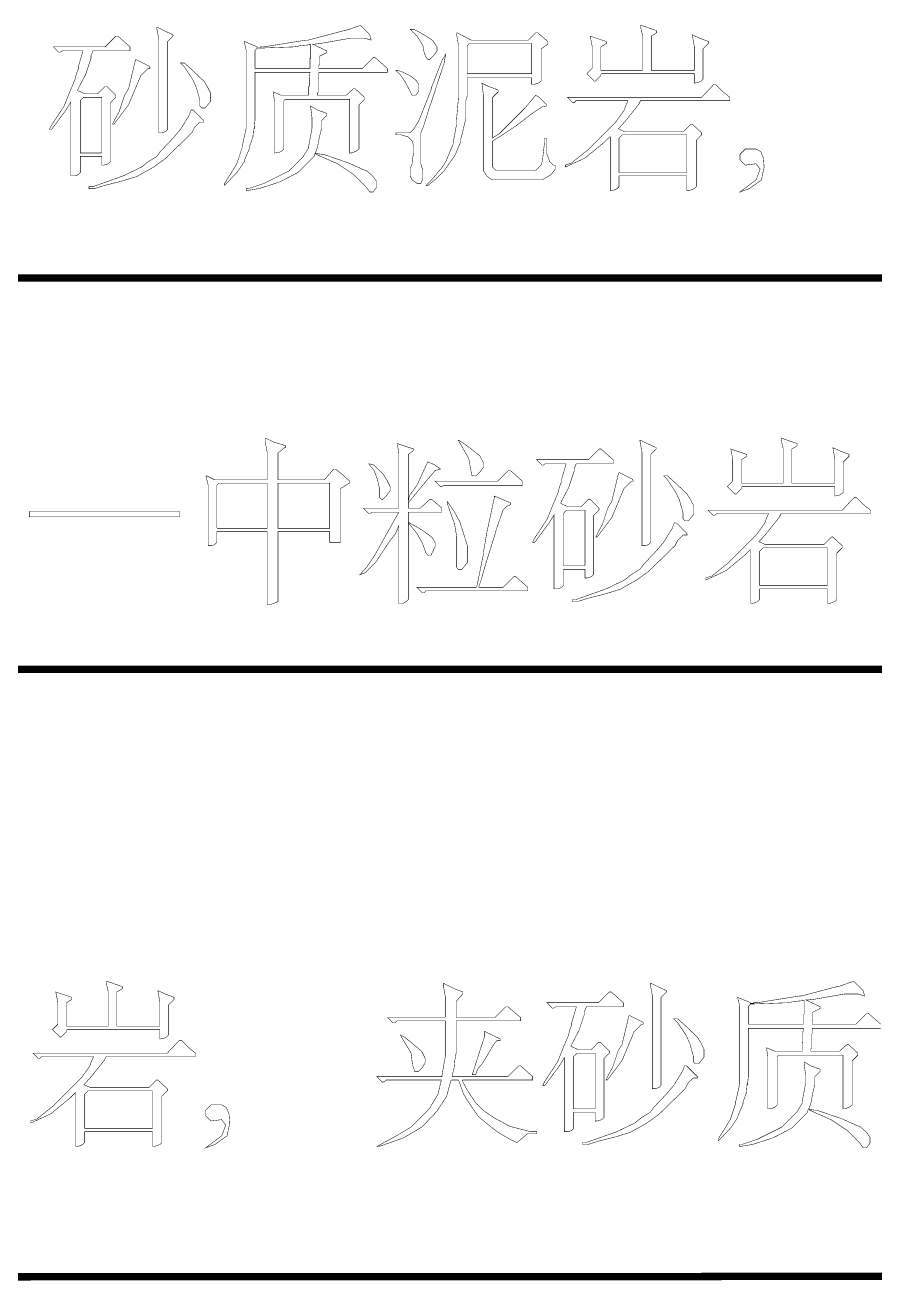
# Model space of a CAD drawing. Extents: x 94 to 452, y -72 to 1042.
# Drawn here: x 237.41 to 254.77, y 425.96 to 451.61 of the extents above; entities that cross this region are included whole.
import ezdxf

# ---------------------------------------------------------------- set-up
doc = ezdxf.new("R2010")
doc.units = 0
doc.header["$MEASUREMENT"] = 0
doc.layers.add('TREE_LAYER', color=7, linetype='Continuous')

msp = doc.modelspace()

# ---------------------------------------------------------------- linework, layer by layer
at = {"layer": 'TREE_LAYER'}
for points, const_width, elevation in [([(240.116516, 451.561176), (240.10279, 451.561176), (240.10279, 451.533725), (240.143967, 451.314117), (240.143967, 449.406274), (240.212594, 449.406274), (240.281221, 449.433725), (240.322398, 449.474901), (240.322398, 451.272941), (240.432202, 451.382745), (240.432202, 451.410195), (240.25377, 451.492548), (240.116516, 451.561176), (240.116516, 451.561176)], 0.01, 41), ([(244.261614, 451.602352), (243.945927, 451.492548), (243.918476, 451.492548), (243.191025, 451.300392), (243.149849, 451.300392), (242.285143, 451.163137), (242.216516, 451.163137), (242.216516, 451.149411), (242.147888, 451.149411), (242.147888, 451.163137), (242.120437, 451.176862), (241.887104, 451.272941), (241.92828, 451.094509), (241.92828, 449.502352), (241.845927, 449.131764), (241.845927, 449.104313), (241.736123, 448.774901), (241.626319, 448.59647), (241.489065, 448.376862), (241.489065, 448.335686), (241.749849, 448.610195), (241.887104, 448.816078), (241.900829, 448.87098), (241.996908, 449.090588), (241.996908, 449.131764), (242.065535, 449.323921), (242.079261, 449.488627), (242.092986, 449.488627), (242.092986, 449.529803), (242.106712, 449.653333), (242.106712, 450.641568), (242.106712, 450.641568), (243.218476, 450.641568), (243.232202, 450.641568), (243.218476, 450.531764), (243.218476, 450.531764), (243.218476, 450.435686), (243.218476, 450.435686), (243.218476, 450.353333), (243.204751, 450.353333), (243.204751, 450.257254), (243.204751, 450.257254), (243.204751, 450.174901), (243.204751, 450.174901), (242.642006, 450.174901), (242.4773, 450.243529), (242.504751, 450.065097), (242.504751, 448.994509), (242.600829, 449.008235), (242.655731, 449.035686), (242.696908, 449.076862), (242.696908, 450.065097), (242.724359, 450.092548), (244.042006, 450.092548), (244.042006, 450.092548), (244.042006, 448.994509), (244.083182, 448.994509), (244.179261, 449.035686), (244.234163, 449.076862), (244.234163, 449.982745), (244.343967, 450.092548), (244.343967, 450.133725), (244.15181, 450.312156), (244.124359, 450.312156), (243.973378, 450.174901), (243.396908, 450.174901), (243.383182, 450.174901), (243.383182, 450.216078), (243.396908, 450.229803), (243.396908, 450.325882), (243.396908, 450.325882), (243.396908, 450.42196), (243.396908, 450.42196), (243.396908, 450.518039), (243.410633, 450.531764), (243.410633, 450.641568), (243.410633, 450.641568), (244.810633, 450.641568), (244.810633, 450.723921), (244.563574, 450.943529), (244.522398, 450.943529), (244.30279, 450.723921), (243.424359, 450.723921), (243.410633, 450.723921), (243.410633, 450.792548), (243.424359, 450.792548), (243.424359, 450.97098), (243.561614, 451.039607), (243.575339, 451.053333), (243.575339, 451.080784), (243.287104, 451.218039), (243.314555, 451.218039), (243.438084, 451.231764), (244.069457, 451.341568), (244.343967, 451.341568), (244.481221, 451.300392), (244.45377, 451.410195), (244.261614, 451.602352), (244.261614, 451.602352)], 0.01, 41), ([(245.359653, 451.519999), (245.2773, 451.519999), (245.42828, 451.369019), (245.538084, 451.190588), (245.565535, 451.039607), (245.606712, 450.943529), (245.647888, 450.902352), (245.675339, 450.902352), (245.757692, 450.984705), (245.826319, 451.080784), (245.826319, 451.163137), (245.743967, 451.286666), (245.606712, 451.382745), (245.359653, 451.519999), (245.359653, 451.519999)], 0.01, 41), ([(249.998868, 451.602352), (249.985143, 451.602352), (249.985143, 451.574901), (250.026319, 451.39647), (250.026319, 450.682745), (250.012594, 450.682745), (249.189065, 450.682745), (249.175339, 450.682745), (249.175339, 451.163137), (249.285143, 451.231764), (249.285143, 451.231764), (249.285143, 451.272941), (248.955731, 451.382745), (248.996908, 451.176862), (248.996908, 450.723921), (248.887104, 450.614117), (249.038084, 450.463137), (249.065535, 450.463137), (249.175339, 450.572941), (249.175339, 450.600392), (249.189065, 450.614117), (251.083182, 450.614117), (251.083182, 450.600392), (251.083182, 450.42196), (251.165535, 450.435686), (251.220437, 450.463137), (251.261614, 450.504313), (251.261614, 451.12196), (251.371418, 451.231764), (251.371418, 451.272941), (251.192986, 451.341568), (251.042006, 451.410195), (251.083182, 451.176862), (251.083182, 450.682745), (251.083182, 450.682745), (250.204751, 450.682745), (250.204751, 450.682745), (250.204751, 451.382745), (250.314555, 451.451372), (250.314555, 451.451372), (250.314555, 451.492548), (249.998868, 451.602352), (249.998868, 451.602352)], 0.01, 41), ([(239.306712, 451.382745), (239.265535, 451.382745), (239.045927, 451.163137), (237.989065, 451.163137), (238.098868, 451.053333), (238.126319, 451.053333), (238.167496, 451.080784), (238.592986, 451.080784), (238.592986, 451.080784), (238.496908, 450.751372), (238.496908, 450.710195), (238.455731, 450.600392), (238.42828, 450.490588), (238.318476, 450.229803), (238.208672, 449.955294), (237.947888, 449.557254), (237.906712, 449.474901), (237.906712, 449.474901), (237.947888, 449.474901), (237.961614, 449.488627), (238.236123, 449.859215), (238.345927, 450.037646), (238.345927, 450.037646), (238.345927, 448.527843), (238.442006, 448.527843), (238.496908, 448.555294), (238.538084, 448.59647), (238.538084, 448.925882), (238.538084, 448.925882), (238.963574, 448.925882), (238.9773, 448.925882), (238.9773, 448.74745), (239.018476, 448.74745), (239.114555, 448.774901), (239.155731, 448.816078), (239.155731, 450.023921), (239.265535, 450.133725), (239.265535, 450.174901), (239.087104, 450.353333), (239.045927, 450.353333), (238.894947, 450.202352), (238.634163, 450.202352), (238.483182, 450.27098), (238.483182, 450.284705), (238.647888, 450.600392), (238.757692, 450.929803), (238.757692, 450.984705), (238.798868, 451.080784), (239.55377, 451.080784), (239.55377, 451.163137), (239.306712, 451.382745), (239.306712, 451.382745)], 0.01, 41), ([(243.218476, 451.204313), (243.218476, 451.218039), (243.245927, 451.204313), (243.245927, 450.929803), (243.232202, 450.929803), (243.232202, 450.833725), (243.232202, 450.819999), (243.232202, 450.723921), (243.218476, 450.723921), (242.106712, 450.723921), (242.106712, 450.723921), (242.106712, 451.080784), (242.147888, 451.135686), (242.916516, 451.163137), (243.05377, 451.190588), (243.218476, 451.204313), (243.218476, 451.204313)], 0.01, 41), ([(246.238084, 451.451372), (246.224359, 451.451372), (246.224359, 451.423921), (246.265535, 451.204313), (246.265535, 450.133725), (246.224359, 449.653333), (246.224359, 449.57098), (246.155731, 449.200392), (246.155731, 449.172941), (246.004751, 448.816078), (245.936123, 448.706274), (245.716516, 448.44549), (245.606712, 448.335686), (245.647888, 448.335686), (245.812594, 448.472941), (245.9773, 448.637646), (246.196908, 448.953333), (246.306712, 449.214117), (246.306712, 449.269019), (246.334163, 449.351372), (246.375339, 449.529803), (246.416516, 449.708235), (246.416516, 450.065097), (246.443967, 450.161176), (246.443967, 450.531764), (246.457692, 450.531764), (247.761614, 450.531764), (247.761614, 450.531764), (247.761614, 450.394509), (247.80279, 450.394509), (247.898868, 450.42196), (247.95377, 450.463137), (247.95377, 451.12196), (248.091025, 451.218039), (248.091025, 451.231764), (248.091025, 451.272941), (247.885143, 451.451372), (247.843967, 451.451372), (247.692986, 451.300392), (246.526319, 451.300392), (246.238084, 451.451372), (246.238084, 451.451372)], 0.01, 41), ([(246.485143, 451.231764), (246.485143, 451.231764), (247.761614, 451.231764), (247.761614, 451.231764), (247.761614, 450.614117), (247.761614, 450.614117), (246.457692, 450.614117), (246.443967, 450.614117), (246.443967, 451.190588), (246.485143, 451.231764), (246.485143, 451.231764)], 0.01, 41), ([(246.004751, 451.012156), (245.936123, 450.902352), (245.716516, 450.339607), (245.716516, 450.312156), (245.455731, 449.653333), (245.345927, 449.474901), (245.2773, 449.406274), (244.989065, 449.406274), (244.989065, 449.365097), (245.098868, 449.365097), (245.236123, 449.323921), (245.318476, 449.241568), (245.345927, 449.14549), (245.345927, 448.994509), (245.318476, 448.802352), (245.318476, 448.774901), (245.2773, 448.678823), (245.2773, 448.527843), (245.318476, 448.44549), (245.414555, 448.376862), (245.496908, 448.376862), (245.538084, 448.472941), (245.538084, 448.637646), (245.496908, 448.774901), (245.496908, 449.406274), (245.538084, 449.502352), (245.579261, 449.625882), (245.675339, 449.941568), (245.70279, 450.010195), (245.9773, 450.84745), (245.9773, 450.874901), (246.004751, 451.012156), (246.004751, 451.012156)], 0.01, 41), ([(239.6773, 450.902352), (239.663574, 450.888627), (239.526319, 450.312156), (239.443967, 450.174901), (239.334163, 449.84549), (239.238084, 449.667058), (239.196908, 449.584705), (239.224359, 449.584705), (239.238084, 449.598431), (239.526319, 449.982745), (239.773378, 450.572941), (239.924359, 450.723921), (239.965535, 450.723921), (239.95181, 450.765097), (239.6773, 450.902352), (239.6773, 450.902352)], 0.01, 41), ([(240.665535, 450.833725), (240.583182, 450.833725), (240.665535, 450.751372), (240.830241, 450.504313), (240.843967, 450.476862), (240.912594, 450.325882), (240.981221, 450.078823), (240.981221, 449.955294), (241.022398, 449.914117), (241.091025, 449.914117), (241.200829, 450.051372), (241.200829, 450.216078), (241.132202, 450.353333), (241.063574, 450.463137), (240.816516, 450.69647), (240.665535, 450.833725), (240.665535, 450.833725)], 0.01, 41), ([(245.030241, 450.682745), (244.989065, 450.682745), (245.071418, 450.600392), (245.167496, 450.463137), (245.318476, 450.174901), (245.387104, 450.174901), (245.42828, 450.216078), (245.455731, 450.27098), (245.455731, 450.394509), (245.387104, 450.490588), (245.2773, 450.572941), (245.140045, 450.641568), (245.030241, 450.682745), (245.030241, 450.682745)], 0.01, 41), ([(246.745927, 450.42196), (246.745927, 450.42196), (246.745927, 450.408235), (246.773378, 450.188627), (246.773378, 448.637646), (246.842006, 448.527843), (246.95181, 448.44549), (247.981221, 448.44549), (248.049849, 448.486666), (248.159653, 448.555294), (248.242006, 448.665097), (248.242006, 448.74745), (248.200829, 448.74745), (248.132202, 448.816078), (248.063574, 448.994509), (248.063574, 449.29647), (248.022398, 449.29647), (248.022398, 449.200392), (247.981221, 448.843529), (247.95377, 448.74745), (247.843967, 448.637646), (247.034163, 448.637646), (246.965535, 448.706274), (246.965535, 449.241568), (247.10279, 449.323921), (247.432202, 449.543529), (247.775339, 449.804313), (247.981221, 449.941568), (248.063574, 449.955294), (248.063574, 449.982745), (247.912594, 450.133725), (247.843967, 450.174901), (247.624359, 449.914117), (247.10279, 449.392548), (246.992986, 449.323921), (246.965535, 449.29647), (246.965535, 449.310195), (246.965535, 450.133725), (247.075339, 450.243529), (247.075339, 450.284705), (246.883182, 450.353333), (246.745927, 450.42196), (246.745927, 450.42196)], 0.01, 41), ([(251.522398, 450.394509), (251.481221, 450.394509), (251.234163, 450.133725), (248.489065, 450.133725), (248.598868, 450.023921), (248.626319, 450.023921), (248.667496, 450.065097), (249.724359, 450.065097), (249.724359, 450.051372), (249.669457, 449.927843), (249.655731, 449.872941), (249.4773, 449.625882), (248.914555, 449.063137), (248.571418, 448.788627), (248.447888, 448.74745), (248.447888, 448.706274), (248.804751, 448.87098), (248.859653, 448.898431), (249.243967, 449.214117), (249.35377, 449.323921), (249.367496, 449.323921), (249.367496, 448.225882), (249.449849, 448.239607), (249.504751, 448.267058), (249.545927, 448.308235), (249.545927, 448.514117), (249.545927, 448.527843), (250.932202, 448.527843), (250.932202, 448.514117), (250.932202, 448.225882), (250.973378, 448.225882), (251.083182, 448.267058), (251.124359, 448.308235), (251.124359, 449.255294), (251.234163, 449.365097), (251.234163, 449.406274), (251.042006, 449.584705), (251.014555, 449.584705), (250.863574, 449.433725), (249.655731, 449.433725), (249.532202, 449.488627), (249.669457, 449.639607), (249.943967, 449.982745), (249.985143, 450.065097), (251.810633, 450.065097), (251.810633, 450.133725), (251.673378, 450.243529), (251.522398, 450.394509), (251.522398, 450.394509)], 0.01, 41), ([(238.606712, 450.133725), (238.606712, 450.133725), (238.963574, 450.133725), (238.9773, 450.133725), (238.9773, 449.008235), (238.963574, 448.994509), (238.538084, 448.994509), (238.538084, 449.008235), (238.538084, 450.065097), (238.606712, 450.133725), (238.606712, 450.133725)], 0.01, 41), ([(243.245927, 449.955294), (243.245927, 449.955294), (243.245927, 449.927843), (243.273378, 449.708235), (243.273378, 449.502352), (243.204751, 449.131764), (243.204751, 449.104313), (243.094947, 448.925882), (242.792986, 448.623921), (242.298868, 448.376862), (241.969457, 448.267058), (241.92828, 448.267058), (241.92828, 448.225882), (242.189065, 448.267058), (242.614555, 448.404313), (242.985143, 448.59647), (243.314555, 448.925882), (243.32828, 448.980784), (243.342006, 448.980784), (243.45181, 448.925882), (243.794947, 448.774901), (244.124359, 448.555294), (244.385143, 448.294509), (244.45377, 448.198431), (244.522398, 448.198431), (244.591025, 448.294509), (244.591025, 448.418039), (244.522398, 448.514117), (244.385143, 448.637646), (244.330241, 448.651372), (244.055731, 448.774901), (244.02828, 448.788627), (243.506712, 448.967058), (243.479261, 448.967058), (243.383182, 448.980784), (243.342006, 448.994509), (243.383182, 449.104313), (243.424359, 449.323921), (243.465535, 449.488627), (243.465535, 449.653333), (243.575339, 449.763137), (243.575339, 449.804313), (243.383182, 449.872941), (243.245927, 449.955294), (243.245927, 449.955294)], 0.01, 41), ([(240.843967, 449.872941), (240.80279, 449.872941), (240.761614, 449.763137), (240.583182, 449.474901), (240.432202, 449.29647), (240.171418, 449.02196), (240.10279, 448.925882), (239.924359, 448.816078), (239.787104, 448.706274), (239.416516, 448.527843), (238.798868, 448.308235), (238.716516, 448.308235), (238.716516, 448.267058), (238.826319, 448.267058), (239.045927, 448.335686), (239.375339, 448.418039), (239.691025, 448.514117), (240.034163, 448.706274), (240.281221, 448.884705), (240.816516, 449.406274), (240.871418, 449.516078), (240.981221, 449.625882), (241.063574, 449.625882), (241.063574, 449.653333), (240.843967, 449.872941), (240.843967, 449.872941)], 0.01, 41), ([(249.614555, 449.365097), (249.614555, 449.365097), (250.932202, 449.365097), (250.932202, 449.365097), (250.932202, 448.59647), (250.932202, 448.59647), (249.545927, 448.59647), (249.545927, 448.59647), (249.545927, 449.29647), (249.614555, 449.365097), (249.614555, 449.365097)], 0.01, 41), ([(252.345927, 449.076862), (252.126319, 449.076862), (252.016516, 448.967058), (252.016516, 448.857254), (252.126319, 448.74745), (252.345927, 448.774901), (252.42828, 448.665097), (252.345927, 448.44549), (252.016516, 448.198431), (252.208672, 448.267058), (252.455731, 448.44549), (252.510633, 448.706274), (252.496908, 448.884705), (252.442006, 449.02196), (252.345927, 449.076862), (252.345927, 449.076862)], 0.01, 41), ([(221.22612, 446.441643), (399.22612, 446.441643)], 0.15, 178), ([(242.329852, 443.168429), (242.316127, 443.168429), (242.316127, 443.099801), (242.357303, 442.880193), (242.357303, 442.331174), (242.357303, 442.317448), (241.286715, 442.317448), (241.122009, 442.399801), (241.108284, 442.399801), (241.108284, 442.386076), (241.14946, 442.22137), (241.14946, 440.97235), (241.231813, 440.97235), (241.286715, 440.999801), (241.327891, 441.040978), (241.327891, 441.260585), (241.341617, 441.260585), (242.357303, 441.260585), (242.357303, 441.260585), (242.357303, 439.764507), (242.39848, 439.764507), (242.522009, 439.805684), (242.576911, 439.833135), (242.576911, 441.260585), (242.576911, 441.260585), (243.633774, 441.260585), (243.633774, 441.260585), (243.633774, 441.040978), (243.853382, 441.040978), (243.853382, 442.139017), (244.031813, 442.248821), (244.045539, 442.248821), (244.045539, 442.289997), (243.908284, 442.413527), (243.757303, 442.537056), (243.716127, 442.537056), (243.52397, 442.317448), (242.576911, 442.317448), (242.576911, 442.331174), (242.576911, 442.866468), (242.714166, 442.976272), (242.727891, 442.976272), (242.727891, 443.017448), (242.508284, 443.086076), (242.494558, 443.086076), (242.329852, 443.168429), (242.329852, 443.168429)], 0.01, 42), ([(245.020048, 443.058625), (245.020048, 443.058625), (245.020048, 443.031174), (245.047499, 442.852742), (245.047499, 441.740978), (245.047499, 441.740978), (244.320048, 441.740978), (244.429852, 441.631174), (244.471029, 441.631174), (244.49848, 441.658625), (245.047499, 441.658625), (245.047499, 441.658625), (244.539656, 440.752742), (244.388676, 440.533135), (244.251421, 440.382154), (244.361225, 440.423331), (244.580833, 440.642938), (244.869068, 441.082154), (244.978872, 441.219409), (245.047499, 441.384115), (245.047499, 441.384115), (245.047499, 439.791958), (245.129852, 439.791958), (245.19848, 439.833135), (245.239656, 439.874311), (245.239656, 441.439017), (245.239656, 441.439017), (245.253382, 441.425291), (245.418088, 441.219409), (245.527891, 441.027252), (245.596519, 440.835095), (245.637695, 440.780193), (245.706323, 440.780193), (245.788676, 440.958625), (245.788676, 441.040978), (245.747499, 441.109605), (245.733774, 441.137056), (245.569068, 441.260585), (245.390637, 441.370389), (245.239656, 441.452742), (245.239656, 441.658625), (245.239656, 441.658625), (245.925931, 441.658625), (245.925931, 441.740978), (245.720048, 441.919409), (245.678872, 441.919409), (245.486715, 441.740978), (245.239656, 441.740978), (245.239656, 441.740978), (245.239656, 441.850782), (245.569068, 442.248821), (245.788676, 442.509605), (245.89848, 442.537056), (245.788676, 442.619409), (245.637695, 442.688036), (245.418088, 442.207644), (245.267107, 442.001762), (245.239656, 441.878233), (245.239656, 441.878233), (245.239656, 442.839017), (245.335735, 442.907644), (245.34946, 442.948821), (245.020048, 443.058625), (245.020048, 443.058625)], 0.01, 42), ([(246.269068, 443.127252), (246.255342, 443.127252), (246.269068, 443.113527), (246.47495, 442.756664), (246.516127, 442.523331), (246.543578, 442.399801), (246.557303, 442.399801), (246.625931, 442.399801), (246.708284, 442.482154), (246.776911, 442.578233), (246.776911, 442.660585), (246.708284, 442.79784), (246.680833, 442.825291), (246.488676, 442.976272), (246.337695, 443.086076), (246.269068, 443.127252), (246.269068, 443.127252)], 0.01, 42), ([(249.988676, 443.127252), (249.97495, 443.127252), (249.97495, 443.099801), (250.016127, 442.880193), (250.016127, 440.97235), (250.084754, 440.97235), (250.153382, 440.999801), (250.194558, 441.040978), (250.194558, 442.839017), (250.304362, 442.948821), (250.304362, 442.976272), (250.125931, 443.058625), (249.988676, 443.127252), (249.988676, 443.127252)], 0.01, 42), ([(252.871029, 443.168429), (252.857303, 443.168429), (252.857303, 443.140978), (252.89848, 442.962546), (252.89848, 442.248821), (252.884754, 442.248821), (252.061225, 442.248821), (252.047499, 442.248821), (252.047499, 442.729213), (252.157303, 442.79784), (252.157303, 442.79784), (252.157303, 442.839017), (251.827891, 442.948821), (251.869068, 442.742938), (251.869068, 442.289997), (251.759264, 442.180193), (251.910244, 442.029213), (251.937695, 442.029213), (252.047499, 442.139017), (252.047499, 442.166468), (252.061225, 442.180193), (253.955342, 442.180193), (253.955342, 442.166468), (253.955342, 441.988036), (254.037695, 442.001762), (254.092597, 442.029213), (254.133774, 442.070389), (254.133774, 442.688036), (254.243578, 442.79784), (254.243578, 442.839017), (254.065146, 442.907644), (253.914166, 442.976272), (253.955342, 442.742938), (253.955342, 442.248821), (253.955342, 442.248821), (253.076911, 442.248821), (253.076911, 442.248821), (253.076911, 442.948821), (253.186715, 443.017448), (253.186715, 443.017448), (253.186715, 443.058625), (252.871029, 443.168429), (252.871029, 443.168429)], 0.01, 42), ([(249.178872, 442.948821), (249.137695, 442.948821), (248.918088, 442.729213), (247.861225, 442.729213), (247.971029, 442.619409), (247.99848, 442.619409), (248.039656, 442.64686), (248.465146, 442.64686), (248.465146, 442.64686), (248.369068, 442.317448), (248.369068, 442.276272), (248.327891, 442.166468), (248.30044, 442.056664), (248.190637, 441.79588), (248.080833, 441.52137), (247.820048, 441.123331), (247.778872, 441.040978), (247.778872, 441.040978), (247.820048, 441.040978), (247.833774, 441.054703), (248.108284, 441.425291), (248.218088, 441.603723), (248.218088, 441.603723), (248.218088, 440.093919), (248.314166, 440.093919), (248.369068, 440.12137), (248.410244, 440.162546), (248.410244, 440.491958), (248.410244, 440.491958), (248.835735, 440.491958), (248.84946, 440.491958), (248.84946, 440.313527), (248.890637, 440.313527), (248.986715, 440.340978), (249.027891, 440.382154), (249.027891, 441.589997), (249.137695, 441.699801), (249.137695, 441.740978), (248.959264, 441.919409), (248.918088, 441.919409), (248.767107, 441.768429), (248.506323, 441.768429), (248.355342, 441.837056), (248.355342, 441.850782), (248.520048, 442.166468), (248.629852, 442.49588), (248.629852, 442.550782), (248.671029, 442.64686), (249.425931, 442.64686), (249.425931, 442.729213), (249.178872, 442.948821), (249.178872, 442.948821)], 0.01, 42), ([(244.443578, 442.64686), (244.429852, 442.64686), (244.539656, 442.509605), (244.608284, 442.331174), (244.64946, 442.152742), (244.64946, 441.960585), (244.690637, 441.919409), (244.718088, 441.919409), (244.80044, 442.001762), (244.869068, 442.09784), (244.869068, 442.180193), (244.80044, 442.317448), (244.731813, 442.427252), (244.539656, 442.619409), (244.443578, 442.64686), (244.443578, 442.64686)], 0.01, 42), ([(247.325931, 442.509605), (247.284754, 442.509605), (247.065146, 442.289997), (245.788676, 442.289997), (245.89848, 442.180193), (245.925931, 442.180193), (245.967107, 442.207644), (247.572989, 442.207644), (247.572989, 442.289997), (247.325931, 442.509605), (247.325931, 442.509605)], 0.01, 42), ([(241.369068, 442.248821), (241.369068, 442.248821), (242.357303, 442.248821), (242.357303, 442.248821), (242.357303, 441.342938), (242.357303, 441.329213), (241.341617, 441.329213), (241.327891, 441.342938), (241.327891, 442.207644), (241.369068, 442.248821), (241.369068, 442.248821)], 0.01, 42), ([(242.576911, 442.248821), (242.576911, 442.248821), (243.633774, 442.248821), (243.633774, 442.248821), (243.633774, 441.342938), (243.633774, 441.329213), (242.576911, 441.329213), (242.576911, 441.342938), (242.576911, 442.248821), (242.576911, 442.248821)], 0.01, 42), ([(249.54946, 442.468429), (249.535735, 442.454703), (249.39848, 441.878233), (249.316127, 441.740978), (249.206323, 441.411566), (249.110244, 441.233135), (249.069068, 441.150782), (249.096519, 441.150782), (249.110244, 441.164507), (249.39848, 441.548821), (249.645539, 442.139017), (249.796519, 442.289997), (249.837695, 442.289997), (249.82397, 442.331174), (249.54946, 442.468429), (249.54946, 442.468429)], 0.01, 42), ([(250.537695, 442.399801), (250.455342, 442.399801), (250.537695, 442.317448), (250.702401, 442.070389), (250.716127, 442.042938), (250.784754, 441.891958), (250.853382, 441.644899), (250.853382, 441.52137), (250.894558, 441.480193), (250.963186, 441.480193), (251.072989, 441.617448), (251.072989, 441.782154), (251.004362, 441.919409), (250.935735, 442.029213), (250.688676, 442.262546), (250.537695, 442.399801), (250.537695, 442.399801)], 0.01, 42), ([(246.996519, 441.988036), (246.996519, 441.988036), (246.996519, 441.94686), (246.845539, 441.24686), (246.818088, 441.082154), (246.776911, 440.848821), (246.776911, 440.807644), (246.639656, 440.135095), (246.625931, 440.12137), (245.418088, 440.12137), (245.527891, 440.011566), (245.569068, 440.011566), (245.596519, 440.052742), (247.682793, 440.052742), (247.682793, 440.12137), (247.435735, 440.340978), (247.394558, 440.340978), (247.17495, 440.12137), (246.680833, 440.12137), (246.680833, 440.135095), (246.735735, 440.299801), (246.818088, 440.588036), (247.02397, 441.24686), (247.02397, 441.260585), (247.17495, 441.699801), (247.257303, 441.782154), (247.325931, 441.809605), (247.325931, 441.850782), (246.996519, 441.988036), (246.996519, 441.988036)], 0.01, 42), ([(246.035735, 441.878233), (246.035735, 441.837056), (246.186715, 441.411566), (246.227891, 441.164507), (246.227891, 440.533135), (246.255342, 440.491958), (246.337695, 440.491958), (246.447499, 440.629213), (246.447499, 440.97235), (246.296519, 441.452742), (246.186715, 441.658625), (246.035735, 441.878233), (246.035735, 441.878233)], 0.01, 42), ([(254.394558, 441.960585), (254.353382, 441.960585), (254.106323, 441.699801), (251.361225, 441.699801), (251.471029, 441.589997), (251.49848, 441.589997), (251.539656, 441.631174), (252.596519, 441.631174), (252.596519, 441.617448), (252.541617, 441.493919), (252.527891, 441.439017), (252.34946, 441.191958), (251.786715, 440.629213), (251.443578, 440.354703), (251.320048, 440.313527), (251.320048, 440.27235), (251.676911, 440.437056), (251.731813, 440.464507), (252.116127, 440.780193), (252.225931, 440.889997), (252.239656, 440.889997), (252.239656, 439.791958), (252.322009, 439.805684), (252.376911, 439.833135), (252.418088, 439.874311), (252.418088, 440.080193), (252.418088, 440.093919), (253.804362, 440.093919), (253.804362, 440.080193), (253.804362, 439.791958), (253.845539, 439.791958), (253.955342, 439.833135), (253.996519, 439.874311), (253.996519, 440.82137), (254.106323, 440.931174), (254.106323, 440.97235), (253.914166, 441.150782), (253.886715, 441.150782), (253.735735, 440.999801), (252.527891, 440.999801), (252.404362, 441.054703), (252.541617, 441.205684), (252.816127, 441.548821), (252.857303, 441.631174), (254.682793, 441.631174), (254.682793, 441.699801), (254.545539, 441.809605), (254.394558, 441.960585), (254.394558, 441.960585)], 0.01, 42), ([(240.572989, 441.67235), (237.49848, 441.67235), (237.49848, 441.644899), (237.49848, 441.562546), (240.078872, 441.562546), (240.572989, 441.562546), (240.572989, 441.617448), (240.572989, 441.67235)], 0.01, 42), ([(248.478872, 441.699801), (248.478872, 441.699801), (248.835735, 441.699801), (248.84946, 441.699801), (248.84946, 440.574311), (248.835735, 440.560585), (248.410244, 440.560585), (248.410244, 440.574311), (248.410244, 441.631174), (248.478872, 441.699801), (248.478872, 441.699801)], 0.01, 42), ([(250.716127, 441.439017), (250.67495, 441.439017), (250.633774, 441.329213), (250.455342, 441.040978), (250.304362, 440.862546), (250.043578, 440.588036), (249.97495, 440.491958), (249.796519, 440.382154), (249.659264, 440.27235), (249.288676, 440.093919), (248.671029, 439.874311), (248.588676, 439.874311), (248.588676, 439.833135), (248.69848, 439.833135), (248.918088, 439.901762), (249.247499, 439.984115), (249.563186, 440.080193), (249.906323, 440.27235), (250.153382, 440.450782), (250.688676, 440.97235), (250.743578, 441.082154), (250.853382, 441.191958), (250.935735, 441.191958), (250.935735, 441.219409), (250.716127, 441.439017), (250.716127, 441.439017)], 0.01, 42), ([(252.486715, 440.931174), (252.486715, 440.931174), (253.804362, 440.931174), (253.804362, 440.931174), (253.804362, 440.162546), (253.804362, 440.162546), (252.418088, 440.162546), (252.418088, 440.162546), (252.418088, 440.862546), (252.486715, 440.931174), (252.486715, 440.931174)], 0.01, 42), ([(221.22612, 438.442248), (399.22612, 438.468331)], 0.15, 178.000002), ([(239.080309, 432.076592), (239.066583, 432.076592), (239.066583, 432.049141), (239.10776, 431.87071), (239.10776, 431.156985), (239.094034, 431.156985), (238.270505, 431.156985), (238.256779, 431.156985), (238.256779, 431.637377), (238.366583, 431.706004), (238.366583, 431.706004), (238.366583, 431.747181), (238.037171, 431.856985), (238.078348, 431.651102), (238.078348, 431.198161), (237.968544, 431.088357), (238.119524, 430.937377), (238.146975, 430.937377), (238.256779, 431.047181), (238.256779, 431.074632), (238.270505, 431.088357), (240.164622, 431.088357), (240.164622, 431.074632), (240.164622, 430.8962), (240.246975, 430.909926), (240.301877, 430.937377), (240.343054, 430.978553), (240.343054, 431.5962), (240.452858, 431.706004), (240.452858, 431.747181), (240.274426, 431.815808), (240.123446, 431.884436), (240.164622, 431.651102), (240.164622, 431.156985), (240.164622, 431.156985), (239.286191, 431.156985), (239.286191, 431.156985), (239.286191, 431.856985), (239.395995, 431.925612), (239.395995, 431.925612), (239.395995, 431.966788), (239.080309, 432.076592), (239.080309, 432.076592)], 0.01, 43), ([(245.956779, 432.035416), (245.956779, 432.035416), (245.956779, 431.980514), (245.997956, 431.760906), (245.997956, 431.349141), (245.98423, 431.335416), (244.817564, 431.335416), (244.927367, 431.225612), (244.968544, 431.225612), (245.00972, 431.266788), (245.98423, 431.266788), (245.997956, 431.266788), (245.997956, 430.553063), (245.929328, 430.155024), (245.929328, 430.127573), (244.597956, 430.127573), (244.70776, 430.017769), (244.748936, 430.017769), (244.790113, 430.058945), (245.915603, 430.058945), (245.915603, 430.058945), (245.846975, 429.77071), (245.668544, 429.468749), (245.297956, 429.098161), (245.023446, 428.933455), (244.597956, 428.700122), (244.639132, 428.700122), (245.146975, 428.878553), (245.517564, 429.098161), (245.819524, 429.413847), (246.025407, 429.729534), (246.10776, 430.04522), (246.121485, 430.058945), (246.25874, 430.058945), (246.272466, 430.04522), (246.368544, 429.77071), (246.505799, 429.551102), (246.670505, 429.317769), (246.711681, 429.276592), (247.054818, 429.002083), (247.288152, 428.864828), (247.452858, 428.782475), (247.466583, 428.782475), (247.672466, 428.960906), (247.864622, 428.960906), (247.864622, 429.002083), (247.741093, 429.002083), (247.315603, 429.111887), (246.986191, 429.290318), (246.766583, 429.441298), (246.615603, 429.592279), (246.437171, 429.866788), (246.341093, 430.04522), (246.354818, 430.058945), (247.782269, 430.058945), (247.782269, 430.127573), (247.535211, 430.347181), (247.494034, 430.347181), (247.274426, 430.127573), (246.135211, 430.127573), (246.135211, 430.141298), (246.176387, 430.306004), (246.190113, 430.456985), (246.217564, 430.607965), (246.217564, 431.266788), (246.217564, 431.266788), (247.535211, 431.266788), (247.535211, 431.335416), (247.274426, 431.555024), (247.23325, 431.555024), (247.013642, 431.335416), (246.217564, 431.335416), (246.217564, 431.349141), (246.217564, 431.664828), (246.354818, 431.815808), (246.354818, 431.856985), (246.176387, 431.925612), (245.956779, 432.035416), (245.956779, 432.035416)], 0.01, 43), ([(250.197956, 432.035416), (250.18423, 432.035416), (250.18423, 432.007965), (250.225407, 431.788357), (250.225407, 429.880514), (250.294034, 429.880514), (250.362662, 429.907965), (250.403838, 429.949141), (250.403838, 431.747181), (250.513642, 431.856985), (250.513642, 431.884436), (250.335211, 431.966788), (250.197956, 432.035416), (250.197956, 432.035416)], 0.01, 43), ([(254.343054, 432.076592), (254.027367, 431.966788), (253.999916, 431.966788), (253.272466, 431.774632), (253.231289, 431.774632), (252.366583, 431.637377), (252.297956, 431.637377), (252.297956, 431.623651), (252.229328, 431.623651), (252.229328, 431.637377), (252.201877, 431.651102), (251.968544, 431.747181), (252.00972, 431.568749), (252.00972, 429.976592), (251.927367, 429.606004), (251.927367, 429.578553), (251.817564, 429.249141), (251.70776, 429.07071), (251.570505, 428.851102), (251.570505, 428.809926), (251.831289, 429.084436), (251.968544, 429.290318), (251.982269, 429.34522), (252.078348, 429.564828), (252.078348, 429.606004), (252.146975, 429.798161), (252.160701, 429.962867), (252.174426, 429.962867), (252.174426, 430.004043), (252.188152, 430.127573), (252.188152, 431.115808), (252.188152, 431.115808), (253.299916, 431.115808), (253.313642, 431.115808), (253.299916, 431.006004), (253.299916, 431.006004), (253.299916, 430.909926), (253.299916, 430.909926), (253.299916, 430.827573), (253.286191, 430.827573), (253.286191, 430.731494), (253.286191, 430.731494), (253.286191, 430.649141), (253.286191, 430.649141), (252.723446, 430.649141), (252.55874, 430.717769), (252.586191, 430.539338), (252.586191, 429.468749), (252.682269, 429.482475), (252.737171, 429.509926), (252.778348, 429.551102), (252.778348, 430.539338), (252.805799, 430.566788), (254.123446, 430.566788), (254.123446, 430.566788), (254.123446, 429.468749), (254.164622, 429.468749), (254.260701, 429.509926), (254.315603, 429.551102), (254.315603, 430.456985), (254.425407, 430.566788), (254.425407, 430.607965), (254.23325, 430.786396), (254.205799, 430.786396), (254.054818, 430.649141), (253.478348, 430.649141), (253.464622, 430.649141), (253.464622, 430.690318), (253.478348, 430.704043), (253.478348, 430.800122), (253.478348, 430.800122), (253.478348, 430.8962), (253.478348, 430.8962), (253.478348, 430.992279), (253.492073, 431.006004), (253.492073, 431.115808), (253.492073, 431.115808), (254.892073, 431.115808)], 0.01, 43), ([(254.892073, 431.198161), (254.645015, 431.417769), (254.603838, 431.417769), (254.38423, 431.198161), (253.505799, 431.198161), (253.492073, 431.198161), (253.492073, 431.266788), (253.505799, 431.266788), (253.505799, 431.44522), (253.643054, 431.513847), (253.656779, 431.527573), (253.656779, 431.555024), (253.368544, 431.692279), (253.395995, 431.692279), (253.519524, 431.706004), (254.150897, 431.815808), (254.425407, 431.815808), (254.562662, 431.774632), (254.535211, 431.884436), (254.343054, 432.076592), (254.343054, 432.076592)], 0.01, 43), ([(249.388152, 431.856985), (249.346975, 431.856985), (249.127367, 431.637377), (248.070505, 431.637377), (248.180309, 431.527573), (248.20776, 431.527573), (248.248936, 431.555024), (248.674426, 431.555024), (248.674426, 431.555024), (248.578348, 431.225612), (248.578348, 431.184436), (248.537171, 431.074632), (248.50972, 430.964828), (248.399916, 430.704043), (248.290113, 430.429534), (248.029328, 430.031494), (247.988152, 429.949141), (247.988152, 429.949141), (248.029328, 429.949141), (248.043054, 429.962867), (248.317564, 430.333455), (248.427367, 430.511887), (248.427367, 430.511887), (248.427367, 429.002083), (248.523446, 429.002083), (248.578348, 429.029534), (248.619524, 429.07071), (248.619524, 429.400122), (248.619524, 429.400122), (249.045015, 429.400122), (249.05874, 429.400122), (249.05874, 429.22169), (249.099916, 429.22169), (249.195995, 429.249141), (249.237171, 429.290318), (249.237171, 430.498161), (249.346975, 430.607965), (249.346975, 430.649141), (249.168544, 430.827573), (249.127367, 430.827573), (248.976387, 430.676592), (248.715603, 430.676592), (248.564622, 430.74522), (248.564622, 430.758945), (248.729328, 431.074632), (248.839132, 431.404043), (248.839132, 431.458945), (248.880309, 431.555024), (249.635211, 431.555024), (249.635211, 431.637377), (249.388152, 431.856985), (249.388152, 431.856985)], 0.01, 43), ([(253.299916, 431.678553), (253.299916, 431.692279), (253.327367, 431.678553), (253.327367, 431.404043), (253.313642, 431.404043), (253.313642, 431.307965), (253.313642, 431.294239), (253.313642, 431.198161), (253.299916, 431.198161), (252.188152, 431.198161), (252.188152, 431.198161), (252.188152, 431.555024), (252.229328, 431.609926), (252.997956, 431.637377), (253.135211, 431.664828), (253.299916, 431.678553), (253.299916, 431.678553)], 0.01, 43), ([(249.75874, 431.376592), (249.745015, 431.362867), (249.60776, 430.786396), (249.525407, 430.649141), (249.415603, 430.31973), (249.319524, 430.141298), (249.278348, 430.058945), (249.305799, 430.058945), (249.319524, 430.072671), (249.60776, 430.456985), (249.854818, 431.047181), (250.005799, 431.198161), (250.046975, 431.198161), (250.03325, 431.239338), (249.75874, 431.376592), (249.75874, 431.376592)], 0.01, 43), ([(250.746975, 431.307965), (250.664622, 431.307965), (250.746975, 431.225612), (250.911681, 430.978553), (250.925407, 430.951102), (250.994034, 430.800122), (251.062662, 430.553063), (251.062662, 430.429534), (251.103838, 430.388357), (251.172466, 430.388357), (251.282269, 430.525612), (251.282269, 430.690318), (251.213642, 430.827573), (251.145015, 430.937377), (250.897956, 431.17071), (250.746975, 431.307965), (250.746975, 431.307965)], 0.01, 43), ([(245.078348, 430.978553), (245.078348, 430.978553), (245.092073, 430.951102), (245.297956, 430.607965), (245.325407, 430.374632), (245.366583, 430.251102), (245.366583, 430.237377), (245.448936, 430.237377), (245.531289, 430.31973), (245.586191, 430.415808), (245.586191, 430.498161), (245.517564, 430.635416), (245.490113, 430.662867), (245.297956, 430.827573), (245.160701, 430.937377), (245.078348, 430.978553), (245.078348, 430.978553)], 0.01, 43), ([(246.80776, 431.047181), (246.794034, 431.047181), (246.794034, 430.937377), (246.546975, 430.168749), (246.615603, 430.168749), (246.656779, 430.278553), (246.766583, 430.415808), (246.986191, 430.786396), (247.054818, 430.868749), (247.123446, 430.868749), (247.123446, 430.8962), (246.80776, 431.047181), (246.80776, 431.047181)], 0.01, 43), ([(240.603838, 430.868749), (240.562662, 430.868749), (240.315603, 430.607965), (237.570505, 430.607965), (237.680309, 430.498161), (237.70776, 430.498161), (237.748936, 430.539338), (238.805799, 430.539338), (238.805799, 430.525612), (238.750897, 430.402083), (238.737171, 430.347181), (238.55874, 430.100122), (237.995995, 429.537377), (237.652858, 429.262867), (237.529328, 429.22169), (237.529328, 429.180514), (237.886191, 429.34522), (237.941093, 429.372671), (238.325407, 429.688357), (238.435211, 429.798161), (238.448936, 429.798161), (238.448936, 428.700122), (238.531289, 428.713847), (238.586191, 428.741298), (238.627367, 428.782475), (238.627367, 428.988357), (238.627367, 429.002083), (240.013642, 429.002083), (240.013642, 428.988357), (240.013642, 428.700122), (240.054818, 428.700122), (240.164622, 428.741298), (240.205799, 428.782475), (240.205799, 429.729534), (240.315603, 429.839338), (240.315603, 429.880514), (240.123446, 430.058945), (240.095995, 430.058945), (239.945015, 429.907965), (238.737171, 429.907965), (238.613642, 429.962867), (238.750897, 430.113847), (239.025407, 430.456985), (239.066583, 430.539338), (240.892073, 430.539338), (240.892073, 430.607965), (240.754818, 430.717769), (240.603838, 430.868749), (240.603838, 430.868749)], 0.01, 43), ([(248.688152, 430.607965), (248.688152, 430.607965), (249.045015, 430.607965), (249.05874, 430.607965), (249.05874, 429.482475), (249.045015, 429.468749), (248.619524, 429.468749), (248.619524, 429.482475), (248.619524, 430.539338), (248.688152, 430.607965), (248.688152, 430.607965)], 0.01, 43), ([(250.925407, 430.347181), (250.88423, 430.347181), (250.843054, 430.237377), (250.664622, 429.949141), (250.513642, 429.77071), (250.252858, 429.4962), (250.18423, 429.400122), (250.005799, 429.290318), (249.868544, 429.180514), (249.497956, 429.002083), (248.880309, 428.782475), (248.797956, 428.782475), (248.797956, 428.741298), (248.90776, 428.741298), (249.127367, 428.809926), (249.456779, 428.892279), (249.772466, 428.988357), (250.115603, 429.180514), (250.362662, 429.358945), (250.897956, 429.880514), (250.952858, 429.990318), (251.062662, 430.100122), (251.145015, 430.100122), (251.145015, 430.127573), (250.925407, 430.347181), (250.925407, 430.347181)], 0.01, 43), ([(253.327367, 430.429534), (253.327367, 430.429534), (253.327367, 430.402083), (253.354818, 430.182475), (253.354818, 429.976592), (253.286191, 429.606004), (253.286191, 429.578553), (253.176387, 429.400122), (252.874426, 429.098161), (252.380309, 428.851102), (252.050897, 428.741298), (252.00972, 428.741298), (252.00972, 428.700122), (252.270505, 428.741298), (252.695995, 428.878553), (253.066583, 429.07071), (253.395995, 429.400122), (253.40972, 429.455024), (253.423446, 429.455024), (253.53325, 429.400122), (253.876387, 429.249141), (254.205799, 429.029534), (254.466583, 428.768749), (254.535211, 428.672671), (254.603838, 428.672671), (254.672466, 428.768749), (254.672466, 428.892279), (254.603838, 428.988357), (254.466583, 429.111887), (254.411681, 429.125612), (254.137171, 429.249141), (254.10972, 429.262867), (253.588152, 429.441298), (253.560701, 429.441298), (253.464622, 429.455024), (253.423446, 429.468749), (253.464622, 429.578553), (253.505799, 429.798161), (253.546975, 429.962867), (253.546975, 430.127573), (253.656779, 430.237377), (253.656779, 430.278553), (253.464622, 430.347181), (253.327367, 430.429534), (253.327367, 430.429534)], 0.01, 43), ([(238.695995, 429.839338), (238.695995, 429.839338), (240.013642, 429.839338), (240.013642, 429.839338), (240.013642, 429.07071), (240.013642, 429.07071), (238.627367, 429.07071), (238.627367, 429.07071), (238.627367, 429.77071), (238.695995, 429.839338), (238.695995, 429.839338)], 0.01, 43), ([(241.427367, 429.551102), (241.20776, 429.551102), (241.097956, 429.441298), (241.097956, 429.331494), (241.20776, 429.22169), (241.427367, 429.249141), (241.50972, 429.139338), (241.427367, 428.91973), (241.097956, 428.672671), (241.290113, 428.741298), (241.537171, 428.91973), (241.592073, 429.180514), (241.578348, 429.358945), (241.523446, 429.4962), (241.427367, 429.551102), (241.427367, 429.551102)], 0.01, 43), ([(221.22612, 426.030416), (399.22612, 426.116233)], 0.15, 178.000021)]:
    msp.add_lwpolyline(points, dxfattribs=dict(at, const_width=const_width, elevation=elevation))

doc.saveas('drawing.dxf')
